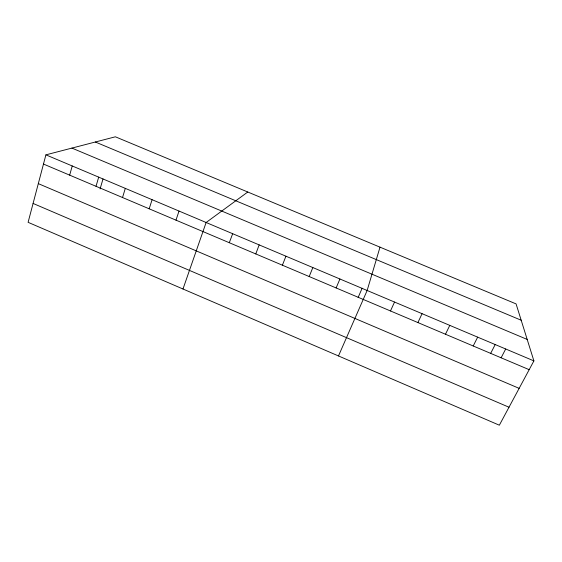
<?xml version="1.0" encoding="UTF-8"?>
<svg xmlns="http://www.w3.org/2000/svg" width="562" height="562" viewBox="0 0 562 562"><rect width="100%" height="100%" fill="white"/><g stroke="black" fill="none" stroke-linecap="round" stroke-linejoin="round"><path stroke-width="0.84" d="M45.908 154.852L28.1 222.32L499.344 425.202L533.9 360.895L516.078 303.901L115.379 136.798L45.908 154.852L533.9 360.895M69.674 175.14L72.224 165.966M96.025 186.296L98.687 177.135M100.092 188.902L103.022 178.92M380.01 247.154L367.141 290.491L338.486 355.95M122.523 197.515L125.312 188.382M149.183 208.804L152.091 199.686M175.99 220.156L179.025 211.059M182.987 289.001L206.121 222.503L247.772 192.007M229.296 242.721L232.682 233.666M255.773 253.926L259.173 244.899M282.405 265.201L285.932 256.202M309.191 276.546L312.844 267.561M336.132 287.948L339.919 278.991M358.12 297.488L362.146 288.229M390.485 310.962L394.531 302.054M417.903 322.567L422.076 313.68M445.476 334.242L449.783 325.384M473.218 345.981L477.658 337.151M490.57 353.568L495.262 344.429M501.114 357.797L505.695 348.988M95.343 142.003L521.185 320.228M71.922 148.094L527.184 339.427M43.478 164.055L529.179 369.677M38.314 183.633L519.148 388.356M33.081 203.437L509.003 407.225"/></g></svg>
